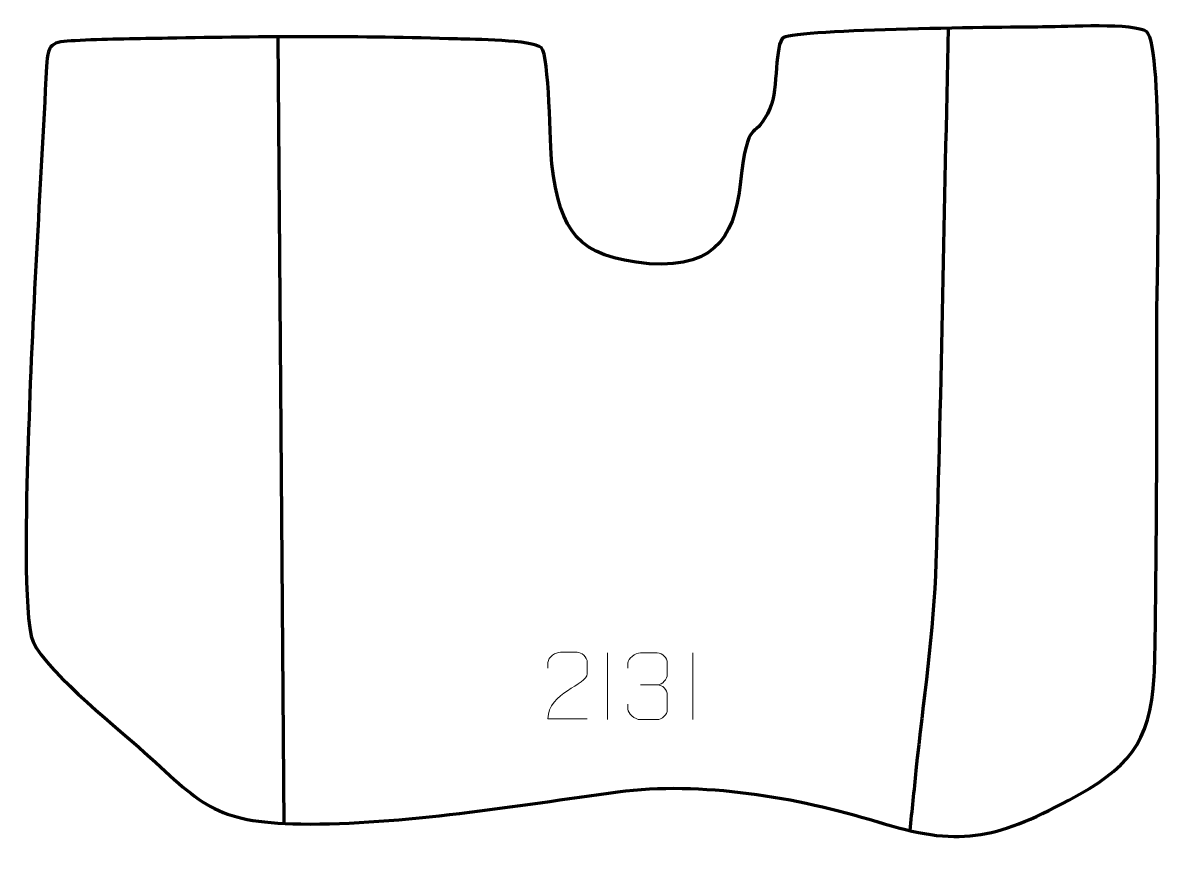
# Model space of a CAD drawing. Header units: millimetres. Extents: x -466 to -38, y 244 to 553.
import ezdxf

# ---------------------------------------------------------------- set-up
doc = ezdxf.new("R2010")
doc.units = ezdxf.units.MM
doc.header["$MEASUREMENT"] = 0
doc.layers.add('layer 2', color=7, linetype='Continuous')
doc.layers.add('layer 3', color=7, linetype='Continuous')

msp = doc.modelspace()

# ---------------------------------------------------------------- linework, layer by layer
at = {"layer": 'layer 2', "color": 140, "lineweight": 158}
msp.add_open_spline([(-370.3944, 547.5987), (-370.3944, 547.5987), (-368.1806, 252.446), (-368.1806, 252.446)], degree=3, dxfattribs=at)
msp.add_open_spline([(-119.2078, 550.8415), (-120.7416, 484.1541), (-121.767, 417.214), (-123.8078, 350.5697), (-123.8078, 350.5697), (-124.5936, 324.9101), (-128.6274, 298.301), (-131.2891, 272.5948), (-131.2891, 272.5948), (-132.0655, 265.0983), (-132.8418, 257.6018), (-133.6181, 250.1054)], degree=3, knots=[0, 0, 0, 0, 0.25, 0.25, 0.25, 0.25, 0.5, 0.5, 0.5, 0.5, 1, 1, 1, 1], dxfattribs=at)
at = {"layer": 'layer 3', "color": 242, "lineweight": 158}
msp.add_open_spline([(-41.4457, 335.7561), (-41.5495, 326.5204), (-41.628, 317.1767), (-41.9897, 307.949), (-41.9897, 307.949), (-43.6234, 282.3387), (-51.8273, 273.525), (-73.9774, 261.5091), (-73.9774, 261.5091), (-102.0047, 246.6845), (-115.3839, 243.9007), (-145.9814, 253.5172), (-145.9814, 253.5172), (-175.7663, 262.684), (-211.9234, 268.7506), (-242.9707, 264.6812), (-242.9707, 264.6812), (-280.8503, 259.4623), (-323.8034, 252.2362), (-361.8431, 252.5919), (-361.8431, 252.5919), (-394.8279, 253.2103), (-398.811, 259.8876), (-422.4988, 281.3774), (-422.4988, 281.3774), (-431.4499, 289.3656), (-460.6692, 312.5641), (-462.8548, 322.9676), (-462.8548, 322.9676), (-465.9885, 337.8854), (-464.4513, 379.7599), (-463.9631, 395.9434), (-463.9631, 395.9434), (-462.5271, 442.9061), (-459.4419, 489.5655), (-457.1305, 536.4587), (-457.1305, 536.4587), (-456.6522, 546.1608), (-454.4947, 545.705), (-444.5574, 546.2266), (-444.5574, 546.2266), (-433.6181, 546.8007), (-422.6285, 546.8592), (-411.6764, 547.0667), (-411.6764, 547.0667), (-375.3382, 547.7561), (-339.395, 547.9783), (-303.0532, 546.7957), (-303.0532, 546.7957), (-297.6338, 546.6422), (-274.8038, 546.476), (-271.6757, 543.4976), (-271.6757, 543.4976), (-268.6239, 540.5918), (-268.4611, 506.7356), (-267.8031, 500.0197), (-267.8031, 500.0197), (-264.3138, 474.2817), (-258.5434, 465.2495), (-231.2171, 462.5065), (-231.2171, 462.5065), (-205.1523, 461.0526), (-198.443, 473.7266), (-196.58, 497.5376), (-196.58, 497.5376), (-193.5802, 518.383), (-191.6714, 507.8729), (-185.8896, 520.9745), (-185.8896, 520.9745), (-182.8202, 527.9297), (-184.3664, 545.2078), (-180.8975, 547.29), (-180.8975, 547.29), (-175.4774, 550.5435), (-95.4285, 551.2479), (-82.4972, 551.3017), (-82.4972, 551.3017), (-75.7371, 551.3966), (-48.9998, 552.8516), (-44.7961, 549.4872), (-44.7961, 549.4872), (-38.2679, 544.2625), (-41.0319, 454.1821), (-41.0377, 441.911), (-41.0377, 441.911), (-40.899, 406.5239), (-41.055, 371.1412), (-41.4457, 335.7561)], degree=3, knots=[0, 0, 0, 0, 0.04347826, 0.04347826, 0.04347826, 0.04347826, 0.08695652, 0.08695652, 0.08695652, 0.08695652, 0.13043478, 0.13043478, 0.13043478, 0.13043478, 0.17391304, 0.17391304, 0.17391304, 0.17391304, 0.2173913, 0.2173913, 0.2173913, 0.2173913, 0.26086957, 0.26086957, 0.26086957, 0.26086957, 0.30434783, 0.30434783, 0.30434783, 0.30434783, 0.34782609, 0.34782609, 0.34782609, 0.34782609, 0.39130435, 0.39130435, 0.39130435, 0.39130435, 0.43478261, 0.43478261, 0.43478261, 0.43478261, 0.47826087, 0.47826087, 0.47826087, 0.47826087, 0.52173913, 0.52173913, 0.52173913, 0.52173913, 0.56521739, 0.56521739, 0.56521739, 0.56521739, 0.60869565, 0.60869565, 0.60869565, 0.60869565, 0.65217391, 0.65217391, 0.65217391, 0.65217391, 0.69565217, 0.69565217, 0.69565217, 0.69565217, 0.73913043, 0.73913043, 0.73913043, 0.73913043, 0.7826087, 0.7826087, 0.7826087, 0.7826087, 0.82608696, 0.82608696, 0.82608696, 0.82608696, 0.86956522, 0.86956522, 0.86956522, 0.86956522, 0.91304348, 0.91304348, 0.91304348, 0.91304348, 1, 1, 1, 1], dxfattribs=at)
at = {"layer": 'layer 3', "color": 250, "lineweight": 9}
for points, knots in [([(-254.4465, 292.0001), (-259.3609, 292.0004), (-264.2753, 292.0004), (-269.1894, 292.0001), (-269.1894, 292.0001), (-269.1894, 301.9324), (-254.5384, 304.5736), (-254.4465, 308.8839), (-254.4465, 308.8839), (-254.4468, 310.308), (-254.4468, 311.7317), (-254.4465, 313.155), (-254.4465, 313.155), (-254.4634, 315.2321), (-256.5862, 316.9569), (-258.2572, 316.9742), (-258.2572, 316.9742), (-260.3304, 316.9738), (-262.4033, 316.9738), (-264.4757, 316.9742), (-264.4757, 316.9742), (-266.2978, 316.9907), (-269.1225, 315.1986), (-269.1894, 313.105), (-269.1894, 313.105), (-269.1894, 313.105), (-269.1894, 311.0502), (-269.1894, 311.0502)], [0, 0, 0, 0, 0.125, 0.125, 0.125, 0.125, 0.25, 0.25, 0.25, 0.25, 0.375, 0.375, 0.375, 0.375, 0.5, 0.5, 0.5, 0.5, 0.625, 0.625, 0.625, 0.625, 0.75, 0.75, 0.75, 0.75, 1, 1, 1, 1]), ([(-239.2318, 310.9826), (-239.2318, 310.9826), (-239.2318, 312.8398), (-239.2318, 312.8398), (-239.2318, 312.8398), (-239.2461, 314.5817), (-236.5816, 316.6998), (-234.5225, 316.6771), (-234.5225, 316.6771), (-232.4584, 316.6771), (-230.3944, 316.6771), (-228.3307, 316.6771), (-228.3307, 316.6771), (-226.1362, 316.6859), (-224.5379, 314.8391), (-224.4935, 312.927), (-224.4935, 312.927), (-224.4939, 311.4919), (-224.4939, 310.0568), (-224.4935, 308.6213), (-224.4935, 308.6213), (-224.5421, 306.9678), (-226.1447, 304.7378), (-228.343, 304.7478), (-228.343, 304.7478), (-226.1393, 304.7366), (-224.5313, 302.9334), (-224.4773, 300.8739), (-224.4773, 300.8739), (-224.4777, 299.0892), (-224.4777, 297.3045), (-224.4773, 295.5194), (-224.4773, 295.5194), (-224.4672, 293.458), (-226.5221, 291.6949), (-228.343, 291.703), (-228.343, 291.703), (-230.4083, 291.7033), (-232.4735, 291.7033), (-234.5391, 291.703), (-234.5391, 291.703), (-236.7077, 291.7145), (-239.2387, 294.1147), (-239.2573, 295.5765), (-239.2573, 295.5765), (-239.2573, 295.5765), (-239.2573, 297.4851), (-239.2573, 297.4851)], [0, 0, 0, 0, 0.07692308, 0.07692308, 0.07692308, 0.07692308, 0.15384615, 0.15384615, 0.15384615, 0.15384615, 0.23076923, 0.23076923, 0.23076923, 0.23076923, 0.30769231, 0.30769231, 0.30769231, 0.30769231, 0.38461538, 0.38461538, 0.38461538, 0.38461538, 0.46153846, 0.46153846, 0.46153846, 0.46153846, 0.53846154, 0.53846154, 0.53846154, 0.53846154, 0.61538462, 0.61538462, 0.61538462, 0.61538462, 0.69230769, 0.69230769, 0.69230769, 0.69230769, 0.76923077, 0.76923077, 0.76923077, 0.76923077, 0.84615385, 0.84615385, 0.84615385, 0.84615385, 1, 1, 1, 1])]:
    msp.add_open_spline(points, degree=3, knots=knots, dxfattribs=at)
for points in [[(-246.8672, 316.6772), (-246.8672, 316.6772), (-246.8672, 291.7031), (-246.8672, 291.7031)], [(-214.8672, 316.6772), (-214.8672, 316.6772), (-214.8672, 291.7031), (-214.8672, 291.7031)], [(-234.5221, 304.7374), (-234.5221, 304.7374), (-228.3257, 304.7374), (-228.3257, 304.7374)]]:
    msp.add_open_spline(points, degree=3, dxfattribs=at)

doc.saveas('drawing.dxf')
